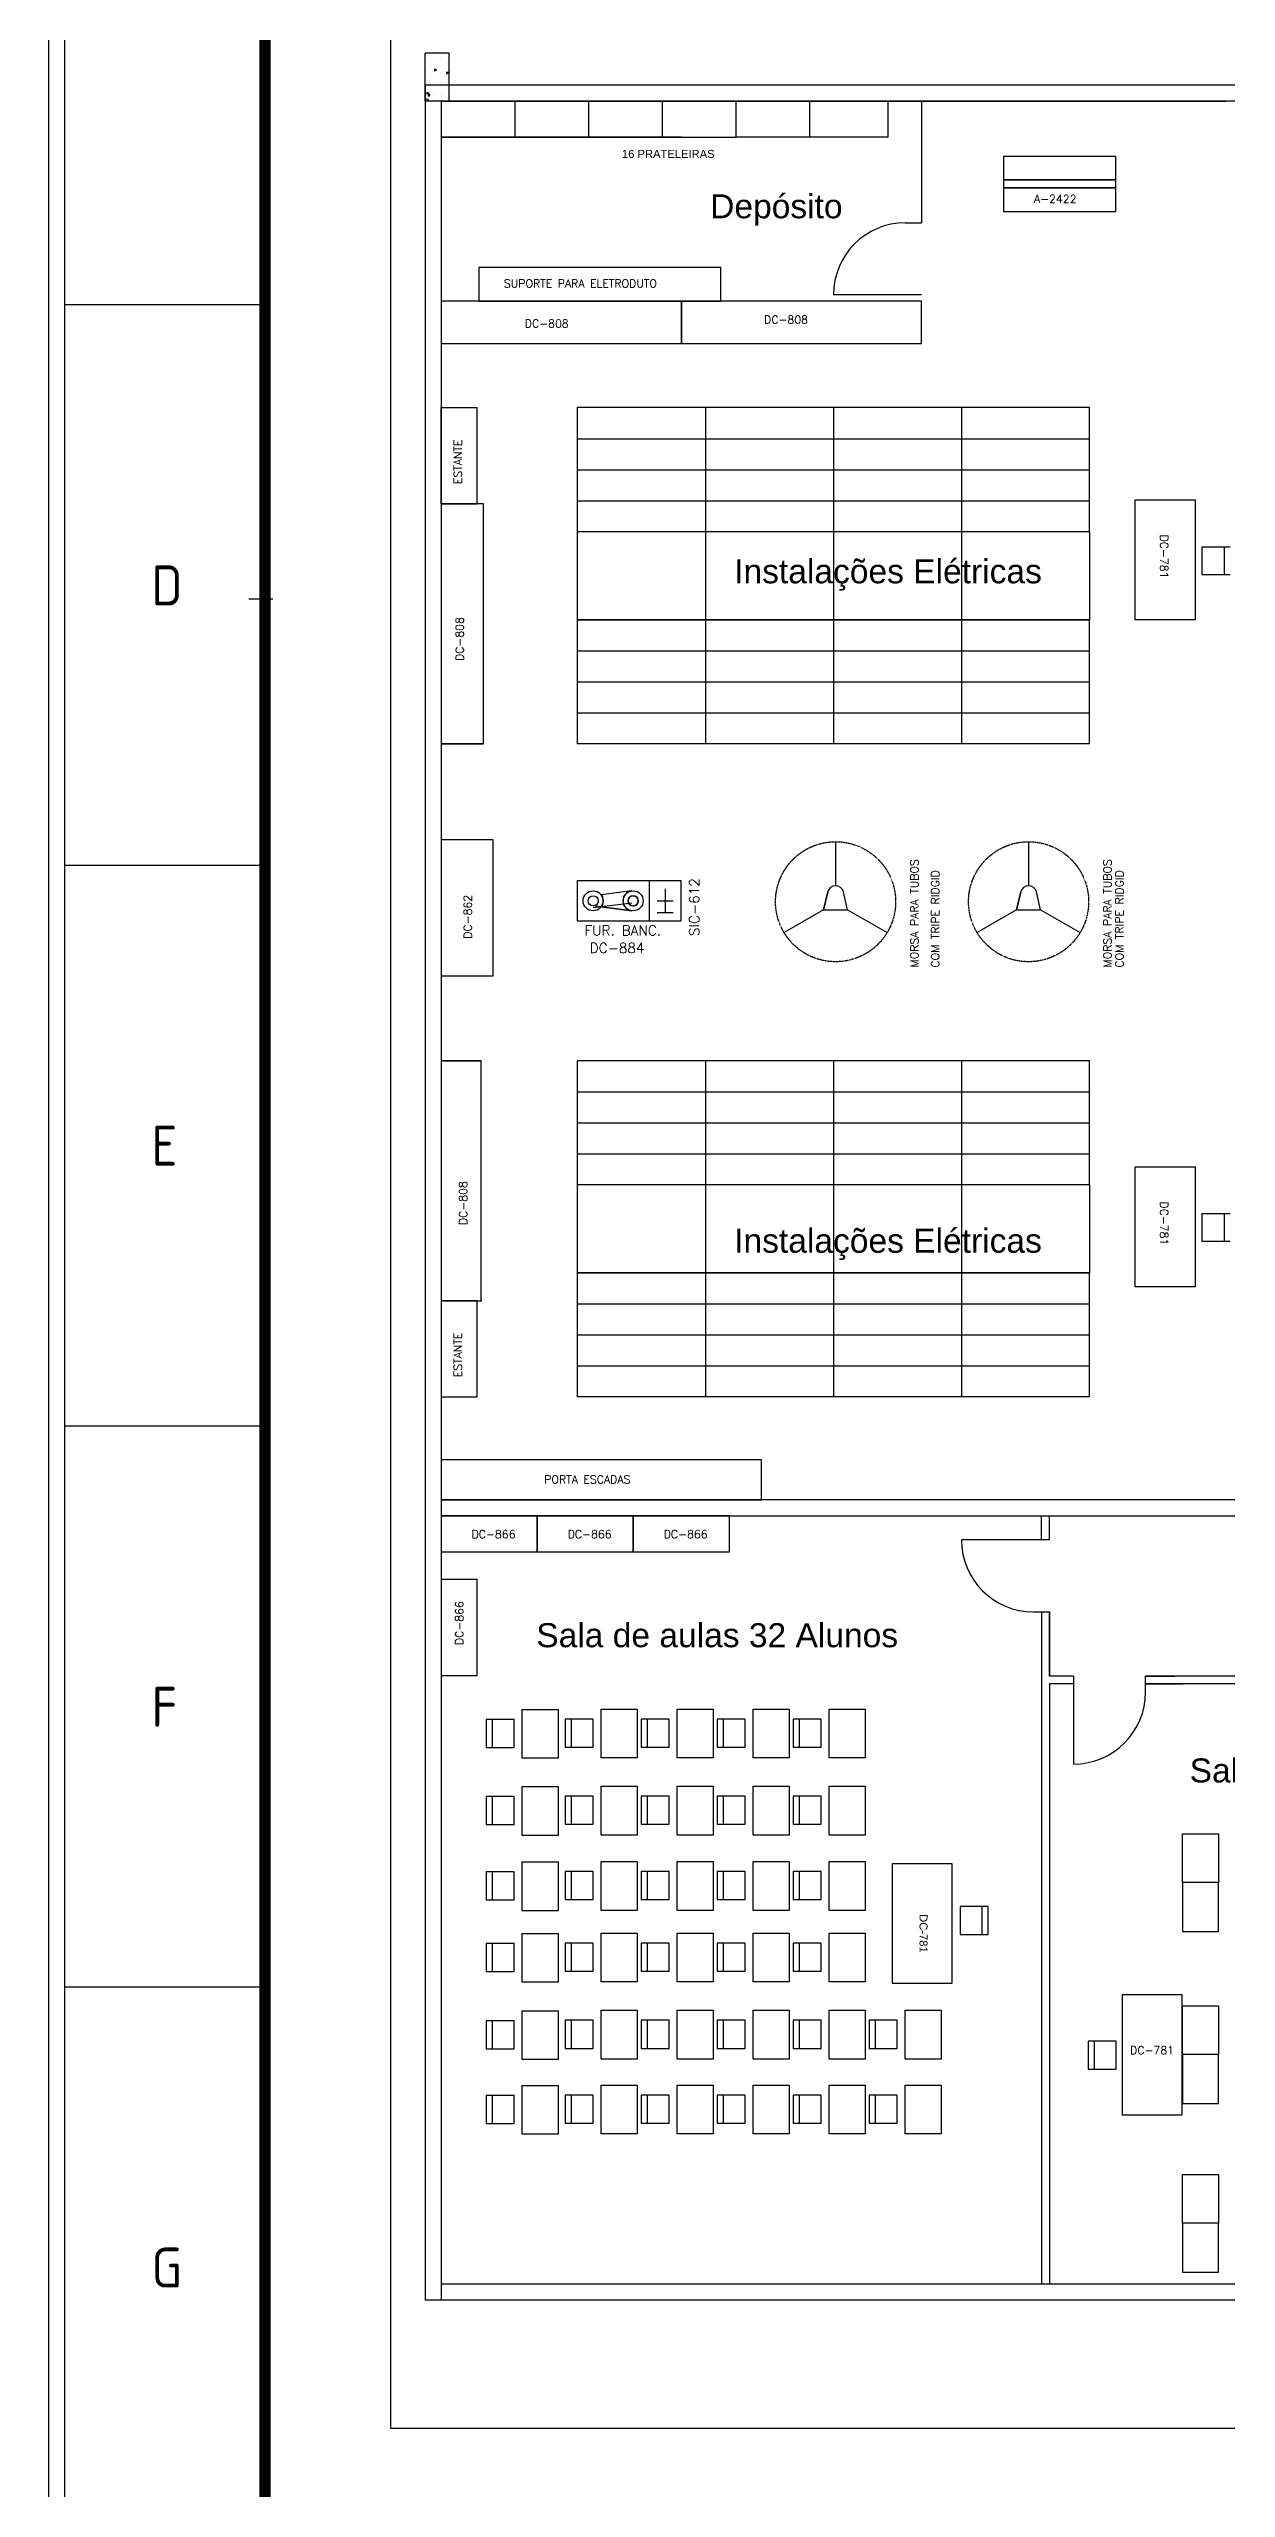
# Model space of a CAD drawing. Header units: millimetres. Extents: x 18768 to 1484868, y -11027 to 520152.
# Drawn here: x 146868 to 161575, y 396824 to 427307 of the extents above; entities that cross this region are included whole.
import ezdxf

# ---------------------------------------------------------------- set-up
doc = ezdxf.new("R2010")
doc.units = ezdxf.units.MM
doc.linetypes.add('DASHEDX2', pattern=[1.5, 1, -0.5])
for name, color, linetype in [('025', 3, 'Continuous'), ('050', 166, 'Continuous'), ('100', 176, 'Continuous'), ('3-MAQUINAS', 5, 'Continuous'), ('4-MOBILIA', 4, 'Continuous'), ('4-MOBÍLIA-OFICINA', 250, 'Continuous'), ('8-TEXTO-DETALHES', 6, 'Continuous'), ('A Construir', 1, 'Continuous'), ('esquadrias', 2, 'Continuous'), ('L025-CONTORNO', 7, 'Continuous'), ('PAREDES', 7, 'Continuous')]:
    doc.layers.add(name, color=color, linetype=linetype)
doc.layers.add('L035-DEMOLIÇÃO', color=40, linetype='Continuous', plot=False)
doc.styles.add('ISO-CP--50', font='isocp.shx', dxfattribs={"height": 500})
doc.styles.add('ROMANS', font='romans', dxfattribs={"width": 0.8, "height": 300})
doc.styles.get("Standard").update_dxf_attribs({"font": 'arial.ttf'})

# ---------------------------------------------------------------- blocks, each defined once
blk = doc.blocks.new('A0')
at = {"layer": '025'}
for points in [[(119300, 84500), (119300, 0), (0, 0), (0, 84500)], [(200, 84300), (119100, 84300), (119100, 200), (200, 200)]]:
    blk.add_lwpolyline(points, close=True, dxfattribs=at)
at = {"layer": '050'}
for p, q in [((2700, 63274), (200, 63274)), ((2700, 56266), (200, 56266)), ((2700, 49258), (200, 49258)), ((2700, 42250), (200, 42250))]:
    blk.add_line(p, q, dxfattribs=at)
at = {"layer": '100'}
for p, q in [((2500, 59600), (2800, 59600)), ((2700, 59650), (2700, 59550)), ((2700, 59635), (2700, 59565))]:
    blk.add_line(p, q, dxfattribs=at)
at = {"layer": '100', "const_width": 140}
blk.add_lwpolyline([(2700, 83300), (118100, 83300), (118100, 1200), (2700, 1200)], close=True, dxfattribs=at)
at = {"layer": '050', "style": 'ISO-CP--50'}
for s, p in [('D', (1283, 59516)), ('E', (1283, 52514)), ('F', (1283, 45502)), ('G', (1283, 38495))]:
    blk.add_text(s, height=500, dxfattribs=at).set_placement(p)

msp = doc.modelspace()

# ---------------------------------------------------------------- linework, layer by layer
at = {"layer": '3-MAQUINAS'}
for p, q in [((156696.177, 417398.709), (156696.177, 416848.709)), ((159107.162, 417398.709), (159107.162, 416848.709)), ((153467.486, 416910.324), (153467.486, 416410.324)), ((154367.486, 416910.324), (153467.486, 416910.324)), ((154567.486, 416810.324), (154567.486, 416510.324)), ((156546.177, 416548.709), (156598.855, 416771.699)), ((158957.162, 416548.709), (159009.841, 416771.699)), ((153467.486, 416410.324), (154367.486, 416410.324)), ((154152.102, 416536.274), (153666.956, 416596.441)), ((154151.692, 416632.06), (153669.297, 416570.615)), ((154467.486, 416658.062), (154667.486, 416658.062)), ((154667.486, 416510.324), (154467.486, 416510.324)), ((156546.177, 416548.709), (156052.537, 416263.705)), ((156846.177, 416548.709), (157339.817, 416263.705)), ((158957.162, 416548.709), (158463.522, 416263.705)), ((159257.162, 416548.709), (159750.802, 416263.705))]:
    msp.add_line(p, q, dxfattribs=at)
at = {"layer": '3-MAQUINAS', "ltscale": 0.01}
for p, q in [((154151.692, 416784.322), (153767.445, 416735.378)), ((154767.486, 416910.324), (154367.486, 416910.324)), ((154367.486, 416910.324), (154367.486, 416410.324)), ((154767.486, 416410.324), (154767.486, 416910.324)), ((156598.855, 416771.699), (156546.177, 416548.709)), ((156846.177, 416548.709), (156793.498, 416771.699)), ((159009.841, 416771.699), (158957.162, 416548.709)), ((159257.162, 416548.709), (159204.483, 416771.699)), ((153766.548, 416584.09), (154152.102, 416536.274)), ((154367.486, 416410.324), (154767.486, 416410.324)), ((156546.177, 416548.709), (156846.177, 416548.709)), ((158957.162, 416548.709), (159257.162, 416548.709))]:
    msp.add_line(p, q, dxfattribs=at)
at = {"layer": '3-MAQUINAS', "linetype": 'DASHEDX2'}
for centre in [(156696.177, 416648.709), (159107.162, 416648.709)]:
    msp.add_circle(centre, 750, dxfattribs=at)
at = {"layer": '3-MAQUINAS'}
for centre, radius in [((153667.486, 416660.324), 125), ((153667.486, 416660.324), 62.5), ((154167.486, 416660.324), 125), ((154167.486, 416660.324), 62.5)]:
    msp.add_circle(centre, radius, dxfattribs=at)
at = {"layer": '3-MAQUINAS', "ltscale": 0.01}
for centre, radius, start, end in [((153667.486, 416660.324), 125, 0, 36.9010755), ((154167.486, 416660.324), 125, 97.2590108, 180), ((154167.486, 416660.324), 62.5, 0, 180), ((156696.177, 416748.709), 100, 13.2917192, 166.7082808), ((159107.162, 416748.709), 100, 13.2917192, 166.7082808), ((153667.486, 416660.324), 125, 322.4196328, 0), ((154167.486, 416660.324), 125, 180, 262.9304012), ((154167.486, 416660.324), 62.5, 180, 0)]:
    msp.add_arc(centre, radius, start, end, dxfattribs=at)
at = {"layer": '3-MAQUINAS'}
for centre in [(156696.177, 416748.709), (159107.162, 416748.709)]:
    msp.add_arc(centre, 100, 13.2917192, 166.7082808, dxfattribs=at)
at = {"layer": '4-MOBILIA'}
for p, q in [((151769.279, 426653.687), (151769.279, 426203.687)), ((151769.279, 426653.687), (151769.279, 426203.687)), ((151769.279, 426653.687), (151769.279, 426203.687)), ((151769.279, 426653.687), (151769.279, 426203.687)), ((151769.279, 426653.687), (157349.279, 426653.687)), ((152689.279, 426653.687), (152689.279, 426203.687)), ((152689.279, 426653.687), (152689.279, 426203.687)), ((152689.279, 426653.687), (152689.279, 426203.687)), ((153609.279, 426653.687), (153609.279, 426203.687)), ((154529.279, 426653.687), (154529.279, 426203.687)), ((155449.279, 426653.687), (155449.279, 426203.687)), ((156369.279, 426653.687), (156369.279, 426203.687)), ((157349.279, 426653.687), (157349.279, 426203.687)), ((157349.279, 426653.687), (157349.279, 426203.687)), ((151769.279, 426203.687), (152689.279, 426203.687)), ((154769.279, 426203.687), (151769.279, 426203.687)), ((152689.279, 426203.687), (153609.279, 426203.687)), ((154559.279, 426203.687), (153609.279, 426203.687)), ((153609.279, 426203.687), (154559.279, 426203.687)), ((154559.279, 426203.687), (155449.279, 426203.687)), ((156369.279, 426203.687), (155449.279, 426203.687)), ((157349.279, 426203.687), (156369.279, 426203.687)), ((151769.279, 424153.687), (151769.279, 423623.687)), ((154769.279, 423623.687), (154769.279, 424153.687)), ((154769.279, 424153.687), (154769.279, 423623.687)), ((157769.279, 424153.687), (154769.279, 424153.687)), ((157769.279, 423623.687), (157769.279, 424153.687)), ((151769.279, 423623.687), (154769.279, 423623.687)), ((154769.279, 423623.687), (157769.279, 423623.687)), ((151769.279, 421622.765), (151769.243, 422822.751)), ((151769.279, 422822.751), (152219.279, 422822.765)), ((152219.279, 421622.765), (152219.279, 422822.765)), ((151769.279, 421622.765), (152219.279, 421622.765)), ((152299.279, 421622.765), (151769.279, 421622.765)), ((151769.279, 421622.765), (151769.279, 418622.765)), ((152299.279, 418622.765), (152299.279, 421622.765)), ((151769.279, 421142.765), (151769.279, 420162.765)), ((151769.279, 418622.765), (152299.279, 418622.765)), ((152299.279, 418622.765), (151769.279, 418622.765)), ((152299.279, 418622.765), (151769.279, 418622.765)), ((151769.279, 411662.311), (152219.279, 411662.311)), ((151774.77, 411662.311), (152275.861, 411662.311)), ((155666.66, 405950.878), (155666.66, 406560.878)), ((155666.66, 406560.878), (156116.66, 406560.878)), ((156116.66, 406560.878), (156116.66, 405950.878)), ((156616.66, 405950.878), (156616.66, 406560.878)), ((156616.66, 406560.878), (157066.66, 406560.878)), ((157066.66, 406560.878), (157066.66, 405950.878)), ((156116.66, 405950.878), (155666.66, 405950.878)), ((157066.66, 405950.878), (156616.66, 405950.878)), ((155666.66, 404986.042), (155666.66, 405596.042)), ((155666.66, 405596.042), (156116.66, 405596.042)), ((156116.66, 405596.042), (156116.66, 404986.042)), ((156616.66, 404986.042), (156616.66, 405596.042)), ((156616.66, 405596.042), (157066.66, 405596.042)), ((157066.66, 405596.042), (157066.66, 404986.042)), ((156116.66, 404986.042), (155666.66, 404986.042)), ((157066.66, 404986.042), (156616.66, 404986.042)), ((161030.931, 405001.395), (161480.931, 405001.395)), ((161030.931, 404391.395), (161030.931, 405001.395)), ((161480.931, 405001.395), (161480.931, 404391.395)), ((155666.66, 404044.738), (155666.66, 404654.738)), ((155666.66, 404654.738), (156116.66, 404654.738)), ((156116.66, 404654.738), (156116.66, 404044.738)), ((156616.66, 404044.738), (156616.66, 404654.738)), ((156616.66, 404654.738), (157066.66, 404654.738)), ((157066.66, 404654.738), (157066.66, 404044.738)), ((161480.931, 404391.395), (161030.931, 404391.395)), ((161030.931, 404391.395), (161030.931, 403781.395)), ((161480.931, 404391.395), (161030.931, 404391.395)), ((161480.931, 403781.395), (161480.931, 404391.395)), ((156116.66, 404044.738), (155666.66, 404044.738)), ((157066.66, 404044.738), (156616.66, 404044.738)), ((155666.66, 403150.5), (155666.66, 403760.5)), ((155666.66, 403760.5), (156116.66, 403760.5)), ((156116.66, 403760.5), (156116.66, 403150.5)), ((156616.66, 403150.5), (156616.66, 403760.5)), ((156616.66, 403760.5), (157066.66, 403760.5)), ((157066.66, 403760.5), (157066.66, 403150.5)), ((161030.931, 403781.395), (161480.931, 403781.395)), ((156116.66, 403150.5), (155666.66, 403150.5)), ((157066.66, 403150.5), (156616.66, 403150.5)), ((155666.66, 402185.664), (155666.66, 402795.664)), ((155666.66, 402795.664), (156116.66, 402795.664)), ((156116.66, 402795.664), (156116.66, 402185.664)), ((156616.66, 402185.664), (156616.66, 402795.664)), ((156616.66, 402795.664), (157066.66, 402795.664)), ((157066.66, 402795.664), (157066.66, 402185.664)), ((157566.66, 402185.664), (157566.66, 402795.664)), ((157566.66, 402795.664), (158016.66, 402795.664)), ((158016.66, 402795.664), (158016.66, 402185.664)), ((161030.931, 402853.358), (161480.931, 402853.358)), ((161030.931, 402243.358), (161030.931, 402853.358)), ((161480.931, 402853.358), (161480.931, 402243.358)), ((156116.66, 402185.664), (155666.66, 402185.664)), ((157066.66, 402185.664), (156616.66, 402185.664)), ((158016.66, 402185.664), (157566.66, 402185.664)), ((161480.931, 402243.358), (161030.931, 402243.358)), ((161480.931, 402243.358), (161030.931, 402243.358)), ((161030.931, 402243.358), (161030.931, 401633.358)), ((161480.931, 401633.358), (161480.931, 402243.358)), ((155666.66, 401862.088), (156116.66, 401862.088)), ((155666.66, 401252.088), (155666.66, 401862.088)), ((156116.66, 401862.088), (156116.66, 401252.088)), ((156616.66, 401862.088), (157066.66, 401862.088)), ((156616.66, 401252.088), (156616.66, 401862.088)), ((157066.66, 401862.088), (157066.66, 401252.088)), ((157566.66, 401862.088), (158016.66, 401862.088)), ((157566.66, 401252.088), (157566.66, 401862.088)), ((158016.66, 401862.088), (158016.66, 401252.088)), ((161030.931, 401633.358), (161480.931, 401633.358)), ((156116.66, 401252.088), (155666.66, 401252.088)), ((157066.66, 401252.088), (156616.66, 401252.088)), ((158016.66, 401252.088), (157566.66, 401252.088))]:
    msp.add_line(p, q, dxfattribs=at)
at = {"layer": '4-MOBILIA', "ltscale": 0.01}
for p, q in [((158794.958, 425960.939), (158794.958, 425668.439)), ((160194.958, 425960.939), (158794.958, 425960.939)), ((160194.958, 425668.439), (160194.958, 425960.939)), ((158794.958, 425668.439), (158794.958, 425568.439)), ((160194.958, 425668.439), (158794.958, 425668.439)), ((158794.958, 425668.439), (160194.958, 425668.439)), ((158794.958, 425568.439), (158794.958, 425275.939)), ((160194.958, 425568.439), (158794.958, 425568.439)), ((158794.958, 425568.439), (160194.958, 425568.439)), ((160194.958, 425568.439), (160194.958, 425668.439)), ((160194.958, 425275.939), (160194.958, 425568.439)), ((158794.958, 425275.939), (160194.958, 425275.939)), ((151769.279, 414662.311), (152269.279, 414662.311)), ((152269.279, 414662.311), (151769.279, 414662.311)), ((151769.279, 414662.311), (151769.279, 411662.311)), ((152269.279, 411662.311), (152269.279, 414662.311)), ((157403.295, 404626.866), (157403.295, 403136.866)), ((158153.295, 404626.866), (157403.295, 404626.866)), ((158153.295, 403136.866), (158153.295, 404626.866)), ((157403.295, 403136.866), (158153.295, 403136.866)), ((161024.091, 402990.243), (160274.091, 402990.243)), ((160274.091, 402990.243), (160274.091, 401490.243)), ((161024.091, 401490.243), (161024.091, 402990.243)), ((160274.091, 401490.243), (161024.091, 401490.243))]:
    msp.add_line(p, q, dxfattribs=at)
at = {"layer": '4-MOBILIA', "linetype": 'Continuous'}
for p, q in [((160437.422, 420170.692), (160437.422, 421670.692)), ((160437.422, 421670.692), (161187.422, 421670.692)), ((161187.422, 421670.692), (161187.422, 420170.692)), ((161275.577, 421085.078), (161625.577, 421085.078)), ((161275.577, 420735.078), (161275.577, 421085.078)), ((161550.577, 421085.078), (161550.577, 420735.078)), ((161625.577, 420735.078), (161275.577, 420735.078)), ((161187.422, 420170.692), (160437.422, 420170.692)), ((160437.422, 413336.935), (161187.422, 413336.935)), ((160437.422, 411836.935), (160437.422, 413336.935)), ((161187.422, 413336.935), (161187.422, 411836.935)), ((161275.577, 412401.321), (161275.577, 412751.321)), ((161275.577, 412751.321), (161625.577, 412751.321)), ((161550.577, 412751.321), (161550.577, 412401.321)), ((161625.577, 412401.321), (161275.577, 412401.321)), ((161187.422, 411836.935), (160437.422, 411836.935)), ((152332.058, 406431.115), (152332.058, 406081.115)), ((152682.058, 406431.115), (152332.058, 406431.115)), ((152407.058, 406431.115), (152407.058, 406081.115)), ((152682.058, 406081.115), (152682.058, 406431.115)), ((153316.66, 406435.878), (153316.66, 406085.878)), ((153666.66, 406435.878), (153316.66, 406435.878)), ((153391.66, 406435.878), (153391.66, 406085.878)), ((153666.66, 406085.878), (153666.66, 406435.878)), ((154266.66, 406435.878), (154266.66, 406085.878)), ((154616.66, 406435.878), (154266.66, 406435.878)), ((154341.66, 406435.878), (154341.66, 406085.878)), ((154616.66, 406085.878), (154616.66, 406435.878)), ((155216.66, 406435.878), (155216.66, 406085.878)), ((155566.66, 406435.878), (155216.66, 406435.878)), ((155291.66, 406435.878), (155291.66, 406085.878)), ((155566.66, 406085.878), (155566.66, 406435.878)), ((156166.66, 406435.878), (156166.66, 406085.878)), ((156516.66, 406435.878), (156166.66, 406435.878)), ((156241.66, 406435.878), (156241.66, 406085.878)), ((156516.66, 406085.878), (156516.66, 406435.878)), ((152332.058, 406081.115), (152682.058, 406081.115)), ((153316.66, 406085.878), (153666.66, 406085.878)), ((154266.66, 406085.878), (154616.66, 406085.878)), ((155216.66, 406085.878), (155566.66, 406085.878)), ((156166.66, 406085.878), (156516.66, 406085.878)), ((152332.058, 405466.279), (152332.058, 405116.279)), ((152682.058, 405466.279), (152332.058, 405466.279)), ((152407.058, 405466.279), (152407.058, 405116.279)), ((152682.058, 405116.279), (152682.058, 405466.279)), ((153316.66, 405471.042), (153316.66, 405121.042)), ((153666.66, 405471.042), (153316.66, 405471.042)), ((153391.66, 405471.042), (153391.66, 405121.042)), ((153666.66, 405121.042), (153666.66, 405471.042)), ((154266.66, 405471.042), (154266.66, 405121.042)), ((154616.66, 405471.042), (154266.66, 405471.042)), ((154341.66, 405471.042), (154341.66, 405121.042)), ((154616.66, 405121.042), (154616.66, 405471.042)), ((155566.66, 405471.042), (155216.66, 405471.042)), ((155216.66, 405471.042), (155216.66, 405121.042)), ((155291.66, 405471.042), (155291.66, 405121.042)), ((155566.66, 405121.042), (155566.66, 405471.042)), ((156516.66, 405471.042), (156166.66, 405471.042)), ((156166.66, 405471.042), (156166.66, 405121.042)), ((156241.66, 405471.042), (156241.66, 405121.042)), ((156516.66, 405121.042), (156516.66, 405471.042)), ((152332.058, 405116.279), (152682.058, 405116.279)), ((153316.66, 405121.042), (153666.66, 405121.042)), ((154266.66, 405121.042), (154616.66, 405121.042)), ((155216.66, 405121.042), (155566.66, 405121.042)), ((156166.66, 405121.042), (156516.66, 405121.042)), ((152682.058, 404524.976), (152332.058, 404524.976)), ((152332.058, 404524.976), (152332.058, 404174.976)), ((152407.058, 404524.976), (152407.058, 404174.976)), ((152682.058, 404174.976), (152682.058, 404524.976)), ((153316.66, 404529.738), (153316.66, 404179.738)), ((153666.66, 404529.738), (153316.66, 404529.738)), ((153391.66, 404529.738), (153391.66, 404179.738)), ((153666.66, 404179.738), (153666.66, 404529.738)), ((154616.66, 404529.738), (154266.66, 404529.738)), ((154266.66, 404529.738), (154266.66, 404179.738)), ((154341.66, 404529.738), (154341.66, 404179.738)), ((154616.66, 404179.738), (154616.66, 404529.738)), ((155566.66, 404529.738), (155216.66, 404529.738)), ((155216.66, 404529.738), (155216.66, 404179.738)), ((155291.66, 404529.738), (155291.66, 404179.738)), ((155566.66, 404179.738), (155566.66, 404529.738)), ((156516.66, 404529.738), (156166.66, 404529.738)), ((156166.66, 404529.738), (156166.66, 404179.738)), ((156241.66, 404529.738), (156241.66, 404179.738)), ((156516.66, 404179.738), (156516.66, 404529.738)), ((152332.058, 404174.976), (152682.058, 404174.976)), ((153316.66, 404179.738), (153666.66, 404179.738)), ((154266.66, 404179.738), (154616.66, 404179.738)), ((155216.66, 404179.738), (155566.66, 404179.738)), ((156166.66, 404179.738), (156516.66, 404179.738)), ((158250.459, 404091.268), (158250.459, 403741.268)), ((158600.459, 404091.268), (158250.459, 404091.268)), ((158525.459, 403741.268), (158525.459, 404091.268)), ((158600.459, 403741.268), (158600.459, 404091.268)), ((152332.058, 403630.737), (152332.058, 403280.737)), ((152682.058, 403630.737), (152332.058, 403630.737)), ((152407.058, 403630.737), (152407.058, 403280.737)), ((152682.058, 403280.737), (152682.058, 403630.737)), ((153316.66, 403635.5), (153316.66, 403285.5)), ((153666.66, 403635.5), (153316.66, 403635.5)), ((153391.66, 403635.5), (153391.66, 403285.5)), ((153666.66, 403285.5), (153666.66, 403635.5)), ((154266.66, 403635.5), (154266.66, 403285.5)), ((154616.66, 403635.5), (154266.66, 403635.5)), ((154341.66, 403635.5), (154341.66, 403285.5)), ((154616.66, 403285.5), (154616.66, 403635.5)), ((155566.66, 403635.5), (155216.66, 403635.5)), ((155216.66, 403635.5), (155216.66, 403285.5)), ((155291.66, 403635.5), (155291.66, 403285.5)), ((155566.66, 403285.5), (155566.66, 403635.5)), ((156516.66, 403635.5), (156166.66, 403635.5)), ((156166.66, 403635.5), (156166.66, 403285.5)), ((156241.66, 403635.5), (156241.66, 403285.5)), ((156516.66, 403285.5), (156516.66, 403635.5)), ((158250.459, 403741.268), (158600.459, 403741.268)), ((152332.058, 403280.737), (152682.058, 403280.737)), ((153316.66, 403285.5), (153666.66, 403285.5)), ((154266.66, 403285.5), (154616.66, 403285.5)), ((155216.66, 403285.5), (155566.66, 403285.5)), ((156166.66, 403285.5), (156516.66, 403285.5)), ((152332.058, 402665.901), (152332.058, 402315.901)), ((152682.058, 402665.901), (152332.058, 402665.901)), ((152407.058, 402665.901), (152407.058, 402315.901)), ((152682.058, 402315.901), (152682.058, 402665.901)), ((153316.66, 402670.664), (153316.66, 402320.664)), ((153666.66, 402670.664), (153316.66, 402670.664)), ((153391.66, 402670.664), (153391.66, 402320.664)), ((153666.66, 402320.664), (153666.66, 402670.664)), ((154266.66, 402670.664), (154266.66, 402320.664)), ((154616.66, 402670.664), (154266.66, 402670.664)), ((154341.66, 402670.664), (154341.66, 402320.664)), ((154616.66, 402320.664), (154616.66, 402670.664)), ((155216.66, 402670.664), (155216.66, 402320.664)), ((155566.66, 402670.664), (155216.66, 402670.664)), ((155291.66, 402670.664), (155291.66, 402320.664)), ((155566.66, 402320.664), (155566.66, 402670.664)), ((156166.66, 402670.664), (156166.66, 402320.664)), ((156516.66, 402670.664), (156166.66, 402670.664)), ((156241.66, 402670.664), (156241.66, 402320.664)), ((156516.66, 402320.664), (156516.66, 402670.664)), ((157466.66, 402670.664), (157116.66, 402670.664)), ((157116.66, 402670.664), (157116.66, 402320.664)), ((157191.66, 402670.664), (157191.66, 402320.664)), ((157466.66, 402320.664), (157466.66, 402670.664)), ((159852.66, 402408.418), (159852.66, 402058.418)), ((160202.66, 402408.418), (159852.66, 402408.418)), ((159927.66, 402408.418), (159927.66, 402058.418)), ((160202.66, 402058.418), (160202.66, 402408.418)), ((152332.058, 402315.901), (152682.058, 402315.901)), ((153316.66, 402320.664), (153666.66, 402320.664)), ((154266.66, 402320.664), (154616.66, 402320.664)), ((155216.66, 402320.664), (155566.66, 402320.664)), ((156166.66, 402320.664), (156516.66, 402320.664)), ((157116.66, 402320.664), (157466.66, 402320.664)), ((159852.66, 402058.418), (160202.66, 402058.418)), ((152332.058, 401732.325), (152332.058, 401382.325)), ((152682.058, 401732.325), (152332.058, 401732.325)), ((152407.058, 401732.325), (152407.058, 401382.325)), ((152682.058, 401382.325), (152682.058, 401732.325)), ((153316.66, 401737.088), (153316.66, 401387.088)), ((153666.66, 401737.088), (153316.66, 401737.088)), ((153391.66, 401737.088), (153391.66, 401387.088)), ((153666.66, 401387.088), (153666.66, 401737.088)), ((154266.66, 401737.088), (154266.66, 401387.088)), ((154616.66, 401737.088), (154266.66, 401737.088)), ((154341.66, 401737.088), (154341.66, 401387.088)), ((154616.66, 401387.088), (154616.66, 401737.088)), ((155566.66, 401737.088), (155216.66, 401737.088)), ((155216.66, 401737.088), (155216.66, 401387.088)), ((155291.66, 401737.088), (155291.66, 401387.088)), ((155566.66, 401387.088), (155566.66, 401737.088)), ((156516.66, 401737.088), (156166.66, 401737.088)), ((156166.66, 401737.088), (156166.66, 401387.088)), ((156241.66, 401737.088), (156241.66, 401387.088)), ((156516.66, 401387.088), (156516.66, 401737.088)), ((157466.66, 401737.088), (157116.66, 401737.088)), ((157116.66, 401737.088), (157116.66, 401387.088)), ((157191.66, 401737.088), (157191.66, 401387.088)), ((157466.66, 401387.088), (157466.66, 401737.088)), ((152332.058, 401382.325), (152682.058, 401382.325)), ((153316.66, 401387.088), (153666.66, 401387.088)), ((154266.66, 401387.088), (154616.66, 401387.088)), ((155216.66, 401387.088), (155566.66, 401387.088)), ((156166.66, 401387.088), (156516.66, 401387.088)), ((157116.66, 401387.088), (157466.66, 401387.088))]:
    msp.add_line(p, q, dxfattribs=at)
at = {"layer": '4-MOBILIA', "ltscale": 0.01}
for points in [[(155261.23, 424153.687), (155261.23, 424573.687), (152241.23, 424573.687), (152241.23, 424153.687)], [(155769.279, 409173.687), (155769.279, 409673.687), (151769.279, 409673.687), (151769.279, 409173.687)], [(152969.279, 408973.687), (151769.279, 408973.687), (151769.279, 408523.687), (152969.279, 408523.687)], [(154169.279, 408973.687), (152969.279, 408973.687), (152969.279, 408523.687), (154169.279, 408523.687)], [(155369.279, 408973.687), (154169.279, 408973.687), (154169.279, 408523.687), (155369.279, 408523.687)], [(151768.341, 408179.755), (151768.341, 406979.755), (152218.341, 406979.755), (152218.341, 408179.755)]]:
    msp.add_lwpolyline(points, close=True, dxfattribs=at)
at = {"layer": '4-MOBILIA'}
for points in [[(151769.279, 410462.311), (152219.279, 410462.311), (152219.279, 411662.311), (151769.279, 411662.311)], [(152782.058, 406556.115), (153232.058, 406556.115), (153232.058, 405946.115), (152782.058, 405946.115)], [(153766.66, 406560.878), (154216.66, 406560.878), (154216.66, 405950.878), (153766.66, 405950.878)], [(154716.66, 406560.878), (155166.66, 406560.878), (155166.66, 405950.878), (154716.66, 405950.878)], [(152782.058, 405591.279), (153232.058, 405591.279), (153232.058, 404981.279), (152782.058, 404981.279)], [(153766.66, 405596.042), (154216.66, 405596.042), (154216.66, 404986.042), (153766.66, 404986.042)], [(154716.66, 405596.042), (155166.66, 405596.042), (155166.66, 404986.042), (154716.66, 404986.042)], [(152782.058, 404649.976), (153232.058, 404649.976), (153232.058, 404039.976), (152782.058, 404039.976)], [(153766.66, 404654.738), (154216.66, 404654.738), (154216.66, 404044.738), (153766.66, 404044.738)], [(154716.66, 404654.738), (155166.66, 404654.738), (155166.66, 404044.738), (154716.66, 404044.738)], [(152782.058, 403755.737), (153232.058, 403755.737), (153232.058, 403145.737), (152782.058, 403145.737)], [(153766.66, 403760.5), (154216.66, 403760.5), (154216.66, 403150.5), (153766.66, 403150.5)], [(154716.66, 403760.5), (155166.66, 403760.5), (155166.66, 403150.5), (154716.66, 403150.5)], [(152782.058, 402790.901), (153232.058, 402790.901), (153232.058, 402180.901), (152782.058, 402180.901)], [(153766.66, 402795.664), (154216.66, 402795.664), (154216.66, 402185.664), (153766.66, 402185.664)], [(154716.66, 402795.664), (155166.66, 402795.664), (155166.66, 402185.664), (154716.66, 402185.664)], [(152782.058, 401857.325), (153232.058, 401857.325), (153232.058, 401247.325), (152782.058, 401247.325)], [(153766.66, 401862.088), (154216.66, 401862.088), (154216.66, 401252.088), (153766.66, 401252.088)], [(154716.66, 401862.088), (155166.66, 401862.088), (155166.66, 401252.088), (154716.66, 401252.088)], [(161480.931, 400135.611), (161030.931, 400135.611), (161030.931, 400745.611), (161480.931, 400745.611)], [(161480.931, 400135.611), (161030.931, 400135.611), (161030.931, 399525.611), (161480.931, 399525.611)]]:
    msp.add_lwpolyline(points, close=True, dxfattribs=at)
at = {"layer": '4-MOBÍLIA-OFICINA'}
for p, q in [((152419.279, 417422.661), (151769.279, 417422.661)), ((151769.279, 417422.661), (151769.279, 415722.661)), ((152419.279, 415722.661), (152419.279, 417422.661)), ((151769.279, 415722.661), (152419.279, 415722.661))]:
    msp.add_line(p, q, dxfattribs=at)
at = {"layer": 'A Construir'}
for p, q in [((157769.279, 426653.687), (157769.279, 425133.687)), ((157769.279, 424153.687), (151769.279, 424153.687))]:
    msp.add_line(p, q, dxfattribs=at)
at = {"layer": 'esquadrias'}
for p, q in [((153469.279, 422822.765), (153469.279, 421272.765)), ((153469.279, 422822.765), (153469.279, 421272.765)), ((153469.279, 422822.765), (153469.279, 421272.765)), ((159869.279, 422822.765), (153469.279, 422822.765)), ((155069.279, 422822.765), (155069.279, 418622.765)), ((156669.279, 422822.765), (156669.279, 418622.765)), ((158269.279, 422822.765), (158269.279, 418622.765)), ((159869.279, 421272.765), (159869.279, 422822.765)), ((153469.279, 422435.265), (156669.279, 422435.265)), ((156669.279, 422435.265), (159869.279, 422435.265)), ((153469.279, 422047.765), (159869.279, 422047.765)), ((153469.279, 421660.265), (159869.279, 421660.265)), ((153469.279, 421272.765), (153469.279, 420172.765)), ((159869.279, 421272.765), (159869.279, 420172.765)), ((159869.279, 420172.765), (153469.279, 420172.765)), ((153469.279, 420172.765), (153469.279, 418622.765)), ((159869.279, 418622.765), (159869.279, 420172.765)), ((153469.279, 419785.265), (159869.279, 419785.265)), ((153469.279, 419397.765), (159869.279, 419397.765)), ((153469.279, 419010.265), (159869.279, 419010.265)), ((159869.279, 414660.078), (153469.279, 414660.078)), ((153469.279, 414660.078), (153469.279, 413110.078)), ((153469.279, 414660.078), (153469.279, 413110.078)), ((153469.279, 414660.078), (153469.279, 413110.078)), ((155069.279, 414660.078), (155069.279, 410460.078)), ((156669.279, 414660.078), (156669.279, 410460.078)), ((158269.279, 414660.078), (158269.279, 410460.078)), ((159869.279, 413110.078), (159869.279, 414660.078)), ((153469.279, 414272.578), (156669.279, 414272.578)), ((156669.279, 414272.578), (159869.279, 414272.578)), ((153469.279, 413885.078), (159869.279, 413885.078)), ((153469.279, 413497.578), (159869.279, 413497.578)), ((153469.279, 413110.078), (153469.279, 412010.078)), ((159869.279, 413110.078), (159869.279, 412010.078)), ((153469.279, 412010.078), (153469.279, 410460.078)), ((159869.279, 412010.078), (153469.279, 412010.078)), ((159869.279, 410460.078), (159869.279, 412010.078)), ((153469.279, 411622.578), (159869.279, 411622.578)), ((153469.279, 411235.078), (159869.279, 411235.078)), ((153469.279, 410847.578), (159869.279, 410847.578))]:
    msp.add_line(p, q, dxfattribs=at)
for points in [[(159869.279, 421272.765), (153469.279, 421272.765)], [(153469.279, 420172.765), (159869.279, 420172.765)], [(159869.279, 418622.765), (153469.279, 418622.765)], [(159869.279, 413110.078), (153469.279, 413110.078)], [(153469.279, 412010.078), (159869.279, 412010.078)], [(159869.279, 410460.078), (153469.279, 410460.078)]]:
    msp.add_lwpolyline(points, dxfattribs=at)
at = {"layer": 'L035-DEMOLIÇÃO', "linetype": 'ByBlock', "lineweight": -2}
msp.add_lwpolyline([(243039.686, 397570.166), (151141.405, 397570.166), (151141.405, 435098.76), (243039.686, 435098.76)], close=True, dxfattribs=at)
at = {"layer": 'PAREDES'}
for p, q in [((151869.279, 427253.687), (151569.279, 427253.687)), ((151569.279, 426653.687), (151569.279, 427253.687)), ((151633.445, 427137.674), (151633.445, 427137.674)), ((151654.631, 427104.289), (151654.631, 427104.289)), ((151717.784, 427083.944), (151717.784, 427083.944)), ((151762.572, 427181.313), (151762.572, 427181.313)), ((151769.396, 427146.928), (151769.396, 427146.928)), ((151792.06, 427232.158), (151792.06, 427232.158)), ((151846.974, 427128.652), (151846.974, 427128.652)), ((151869.279, 426653.687), (151869.279, 427253.687)), ((151574.011, 427036.246), (151569.279, 427036.66)), ((151574.011, 427036.246), (151569.279, 427030.607)), ((161569.279, 426853.687), (151569.279, 426853.687)), ((161569.279, 426853.687), (151569.279, 426853.687)), ((161684.028, 426853.687), (151569.279, 426853.687)), ((151569.279, 426853.687), (151569.279, 399173.687)), ((151569.279, 426853.687), (151569.279, 399173.687)), ((151569.279, 426853.687), (151569.279, 399173.687)), ((151569.279, 426853.687), (151569.279, 399173.687)), ((151569.279, 426853.687), (151569.279, 399173.687)), ((151569.279, 426853.687), (151569.279, 399173.687)), ((151638.116, 426865.624), (151638.116, 426865.624)), ((151639.891, 426879.546), (151639.891, 426879.546)), ((151657.344, 427023.548), (151657.344, 427023.548)), ((151691.161, 427052.518), (151683.051, 427028.346)), ((151711.083, 427039.094), (151683.076, 427028.343)), ((151711.083, 427039.094), (151691.186, 427052.515)), ((151703.609, 426885.728), (151703.609, 426885.728)), ((151759.668, 426880.613), (151759.668, 426880.613)), ((151764.532, 427013.77), (151764.532, 427013.77)), ((151803.745, 426898.911), (151803.745, 426898.911)), ((151808.837, 427043.492), (151808.837, 427043.492)), ((151836.982, 427013.24), (151841.607, 426988.167)), ((151860.915, 427011.146), (151837.007, 427013.237)), ((151860.915, 427011.146), (151841.632, 426988.164)), ((151853.419, 426870.524), (151853.419, 426870.524)), ((151869.279, 426653.687), (151569.279, 426653.687)), ((151575.208, 426679.265), (151578.184, 426653.687)), ((151610.809, 426673.741), (151575.234, 426679.258)), ((151593.835, 426762.458), (151585.724, 426738.286)), ((151613.757, 426749.034), (151585.75, 426738.283)), ((151610.809, 426673.741), (151591.567, 426653.687)), ((151613.757, 426749.034), (151593.86, 426762.455)), ((151598.381, 426727.963), (151598.381, 426727.963)), ((151605.578, 426737.465), (151610.203, 426712.392)), ((151629.512, 426735.37), (151605.603, 426737.461)), ((151629.512, 426735.37), (151610.228, 426712.388)), ((151689.5, 426720.931), (151689.5, 426720.931)), ((151698.517, 426741.146), (151698.517, 426741.146)), ((151754.804, 426747.455), (151754.804, 426747.455)), ((161569.279, 426653.687), (151769.279, 426653.687)), ((161684.028, 426653.687), (151769.279, 426653.687)), ((151769.279, 426653.687), (151769.279, 399373.687)), ((151769.279, 426653.687), (151769.279, 399373.687)), ((151769.279, 426653.687), (151769.279, 399373.687)), ((151769.279, 426653.687), (151769.279, 399373.687)), ((151769.279, 426653.687), (151769.279, 399173.687)), ((151769.279, 426653.687), (151769.279, 399173.687)), ((151773.839, 426667.201), (151773.839, 426667.201)), ((151790.88, 426725.641), (151790.88, 426725.641)), ((157569.279, 425133.687), (157769.279, 425133.687)), ((157569.279, 425133.687), (157769.279, 425133.687)), ((157769.279, 424233.687), (156669.279, 424233.687)), ((157769.279, 424233.687), (156669.279, 424233.687)), ((157769.279, 424233.687), (156669.279, 424233.687)), ((157769.279, 424233.687), (156669.279, 424233.687)), ((187063.279, 409173.687), (151769.279, 409173.687)), ((151769.279, 408973.687), (187063.279, 408973.687)), ((151769.279, 408973.687), (187063.279, 408973.687)), ((159269.279, 408673.687), (159269.279, 408973.687)), ((159368.279, 408673.687), (159368.279, 408973.687)), ((159368.279, 408673.687), (158268.279, 408673.687)), ((159168.279, 407773.687), (159368.279, 407773.687)), ((159269.279, 407773.687), (159269.279, 407308.471)), ((159269.279, 407773.687), (159269.279, 399373.687)), ((159368.279, 407773.687), (159368.279, 406972.687)), ((159368.279, 406972.687), (159368.279, 407773.687)), ((159368.279, 407773.687), (159368.279, 407407.471)), ((159668.279, 406972.687), (159368.279, 406972.687)), ((159668.279, 406972.687), (159368.279, 406972.687)), ((159668.279, 406972.687), (159368.279, 406972.687)), ((159668.279, 406972.687), (159668.279, 405872.687)), ((159668.279, 406972.687), (159668.279, 405872.687)), ((160568.279, 406972.687), (160934.496, 406972.687)), ((160568.279, 406972.687), (160934.496, 406972.687)), ((160568.279, 406772.687), (160568.279, 406972.687)), ((160568.279, 406772.687), (160568.279, 406972.687)), ((166967.279, 406972.687), (160568.279, 406972.687)), ((159269.279, 406873.687), (159269.279, 399373.687)), ((159668.279, 406873.687), (159368.279, 406873.687)), ((159668.279, 406873.687), (159368.279, 406873.687)), ((159668.279, 406873.687), (159368.279, 406873.687)), ((159368.279, 406873.687), (159368.279, 399373.687)), ((159368.279, 406873.687), (159368.279, 399373.687)), ((161369.279, 406873.687), (160568.279, 406873.687)), ((160568.279, 406873.687), (161033.496, 406873.687)), ((160568.279, 406873.687), (161033.496, 406873.687)), ((161369.279, 406873.687), (160568.279, 406873.687)), ((166868.279, 406873.687), (160568.279, 406873.687)), ((159475.069, 399373.687), (151769.279, 399373.687)), ((184638.279, 399373.687), (159475.069, 399373.687)), ((159475.069, 399173.687), (151569.279, 399173.687)), ((184638.279, 399173.687), (159475.069, 399173.687))]:
    msp.add_line(p, q, dxfattribs=at)
at = {"layer": 'PAREDES', "ltscale": 0.01}
msp.add_line((151869.279, 426653.687), (161569.279, 426653.687), dxfattribs=at)
at = {"layer": 'PAREDES'}
for centre, start, end in [((157569.279, 424233.687), 90, 180), ((157569.279, 424233.687), 90, 180), ((159168.279, 408673.687), 180, 270), ((159668.279, 406772.687), 270, 0), ((159668.279, 406772.687), 270, 0)]:
    msp.add_arc(centre, 900, start, end, dxfattribs=at)

# ---------------------------------------------------------------- block references
at = {"layer": 'L025-CONTORNO'}
msp.add_blockref('A0', (146868.29, 360835.609), dxfattribs=at)

# ---------------------------------------------------------------- texts
at = {"layer": '4-MOBILIA', "char_height": 300, "attachment_point": 1}
for s, insert, width in [('{\\fArial|b0|i0|c0|p34;Depósito}', (155129.474, 425489.415), 4740.2295), ('{\\fArial|b0|i0|c0|p34;Instalações Elétricas}', (155429.474, 420927.943), 4740.2295), ('{\\fArial|b0|i0|c0|p34;Instalações Elétricas}', (155429.474, 412562.481), 4740.2295), ('{\\fArial|b0|i0|c0|p34;Sala de aulas 32 Alunos}', (152957.109, 407633.305), 4740.23), ('{\\fArial|b0|i0|c0|p34;Sala de aulas 32 Alunos}', (161118.701, 405943.036), 4740.23)]:
    msp.add_mtext(s, dxfattribs=dict(at, insert=insert, width=width))
at = {"layer": '8-TEXTO-DETALHES'}
msp.add_text('16 PRATELEIRAS', height=100, dxfattribs=at).set_placement((154027.768, 425944.002))
at = {"layer": '8-TEXTO-DETALHES', "style": 'ROMANS'}
for s, height, p in [('A-2422', 100, (159174.148, 425381.256)), ('SUPORTE PARA ELETRODUTO', 100, (152552.633, 424324.937)), ('FUR. BANC.', 125, (153558.261, 416227.626)), ('DC-884', 125, (153623.75, 416008.442)), ('DC-866', 100, (152149.263, 408695.938)), ('DC-866', 100, (153349.263, 408695.938)), ('DC-866', 100, (154549.263, 408695.938)), ('DC-781', 100, (160375.468, 402247.236))]:
    msp.add_text(s, height=height, dxfattribs=at).set_placement(p)
at = {"layer": '8-TEXTO-DETALHES', "linetype": 'Continuous', "style": 'ROMANS'}
for s, p in [('DC-808', (152813.685, 423823.505)), ('DC-808', (155803.148, 423872.433)), ('PORTA ESCADAS', (153057.084, 409380.026))]:
    msp.add_text(s, height=100, dxfattribs=at).set_placement(p)
at = {"layer": '8-TEXTO-DETALHES', "style": 'ROMANS'}
for s, height, rotation, p in [('ESTANTE', 100, 90, (152027.766, 421867.276)), ('DC-781', 100, 270, (160750.142, 421237.251)), ('MORSA PARA TUBOS', 100, 90, (157730.227, 415825.95)), ('COM TRIPE RIDGID', 100, 90, (157991.302, 415825.95)), ('MORSA PARA TUBOS', 100, 90, (160141.213, 415825.95)), ('COM TRIPE RIDGID', 100, 90, (160291.301, 415825.95)), ('DC-862', 100, 90, (152151.272, 416185.796)), ('SIC-612', 125, 90, (154993.899, 416219.92)), ('DC-808', 100, 90, (152094.279, 412608.093)), ('DC-781', 100, 270, (160750.142, 412903.494)), ('ESTANTE', 100, 90, (152027.766, 410706.822)), ('DC-866', 100, 90, (152046.09, 407359.739))]:
    msp.add_text(s, height=height, rotation=rotation, dxfattribs=at).set_placement(p)
at = {"layer": '8-TEXTO-DETALHES', "linetype": 'Continuous', "style": 'ROMANS'}
msp.add_text('DC-808', height=100, rotation=90, dxfattribs=at).set_placement((152050.533, 419656.633))
at = {"layer": '8-TEXTO-DETALHES'}
msp.add_text('DC-781', height=100, rotation=270, dxfattribs=at).set_placement((157744.349, 403997.168))

doc.saveas('drawing.dxf')
